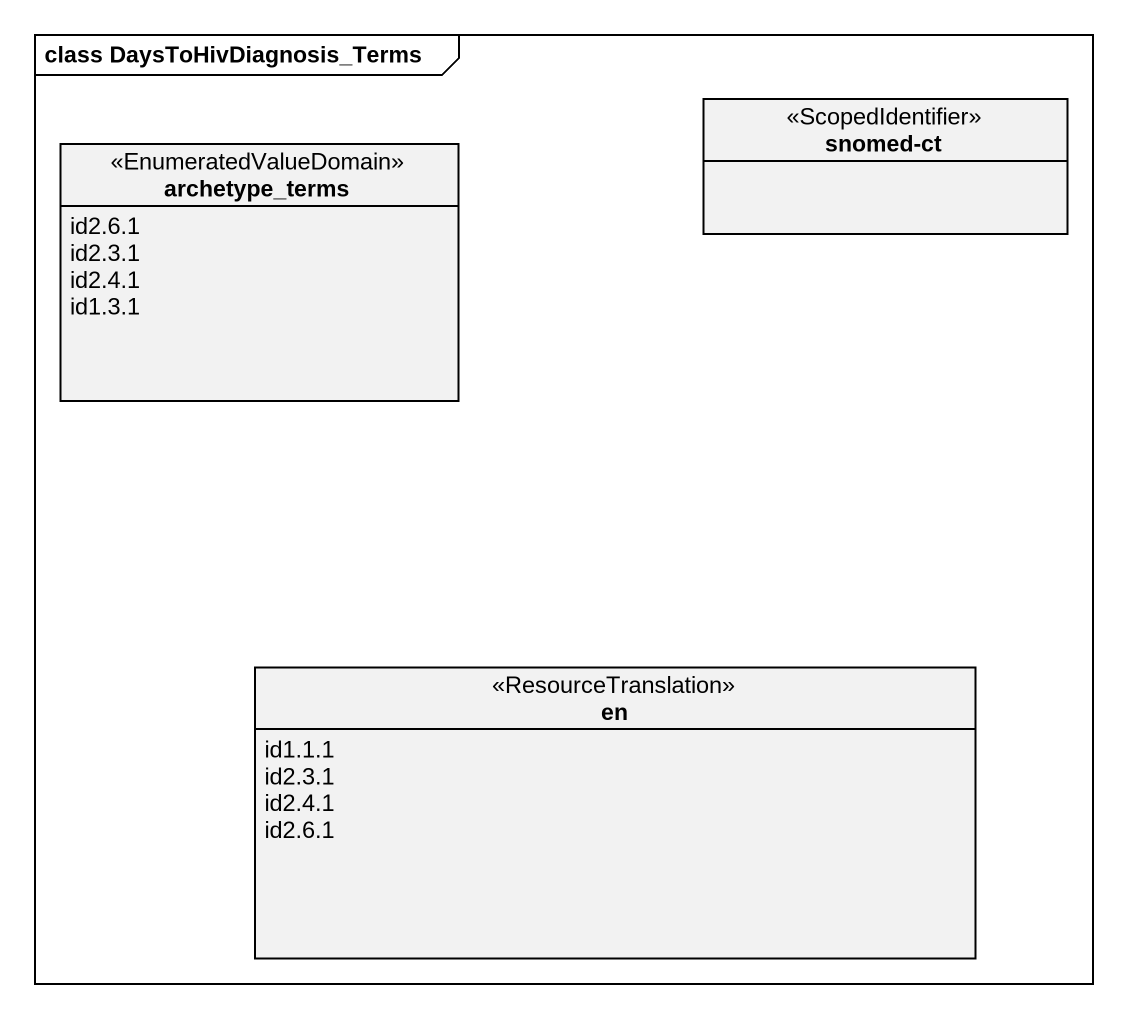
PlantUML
@startuml
mainframe class DaysToHivDiagnosis_Terms
hide circle
hide empty members
enum "snomed-ct" as snomed_ct <<ScopedIdentifier>>
enum archetype_terms <<EnumeratedValueDomain>> {
  id2.6.1
  id2.3.1
  id2.4.1
  id1.3.1
}
enum en <<ResourceTranslation>> {
  id1.1.1
  id2.3.1
  id2.4.1
  id2.6.1
}
@enduml
